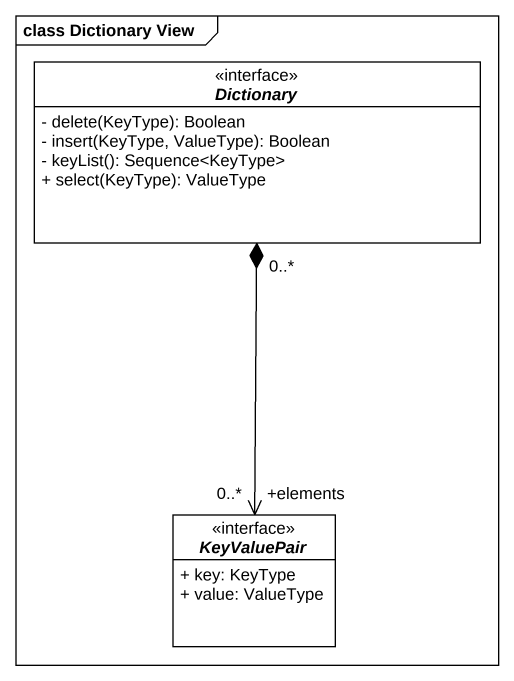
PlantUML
@startuml
mainframe class Dictionary View
hide circle
hide empty members
skinparam classAttributeIconSize 0
interface Dictionary {
  - delete(KeyType): Boolean
  - insert(KeyType, ValueType): Boolean
  - keyList(): Sequence<KeyType>
  + select(KeyType): ValueType
}
interface KeyValuePair {
  + key: KeyType
  + value: ValueType
}
KeyValuePair "+elements\n0..*" <-up-* "0..*" Dictionary
@enduml
